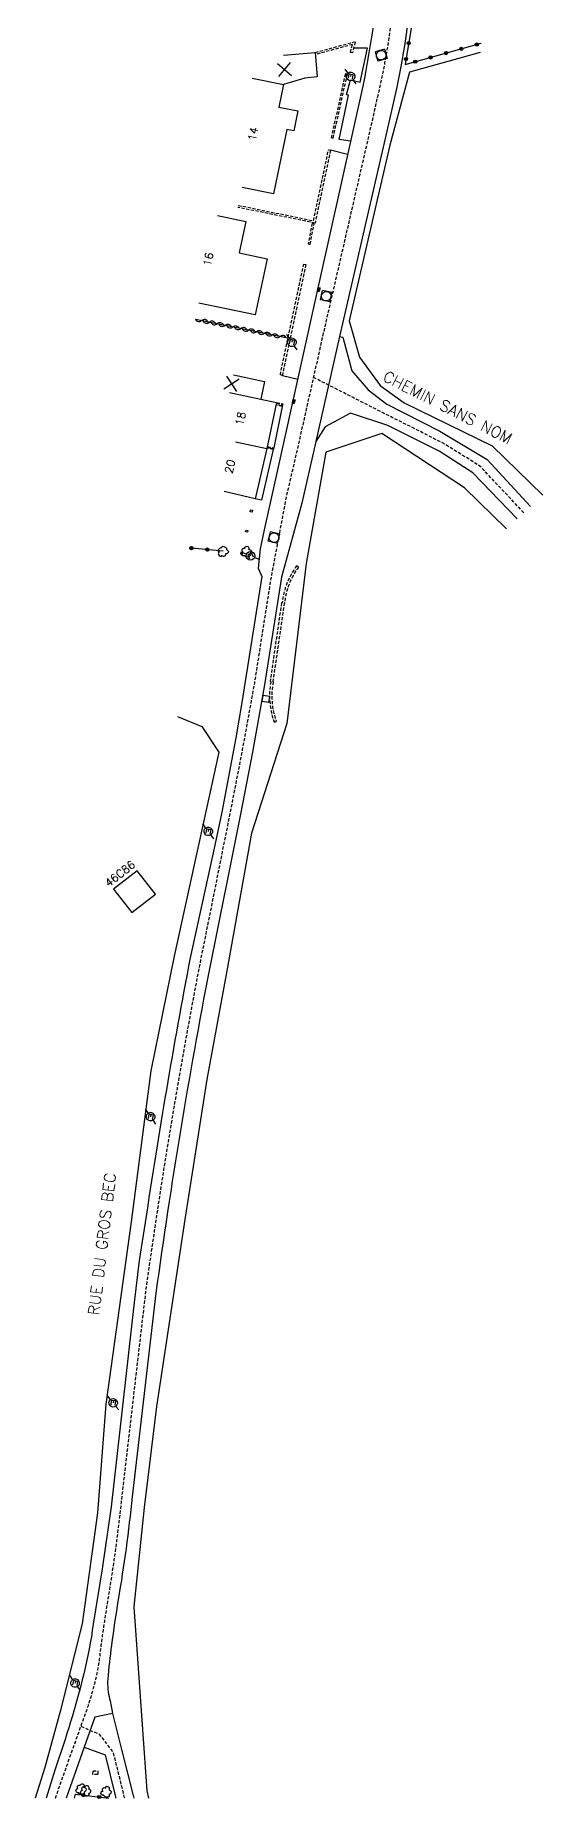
# Model space of a CAD drawing. Header units: millimetres. Extents: x 145000 to 146001, y 128000 to 129000.
# Drawn here: x 145668.1 to 145747.4, y 127999.9 to 128275.3 of the extents above; entities that cross this region are included whole.
import ezdxf
from ezdxf.enums import TextEntityAlignment as Align

# ---------------------------------------------------------------- set-up
doc = ezdxf.new("R2010")
doc.units = ezdxf.units.MM
doc.linetypes.add('DASHED', pattern=[0.75, 0.5, -0.25])
doc.layers.get('0').update_dxf_attribs({"linetype": 'CONTINUOUS'})
for name, color, linetype in [('W0001', 6, 'DASHED'), ('W0008', 7, 'CONTINUOUS'), ('W0100', 7, 'CONTINUOUS'), ('W0112', 1, 'DASHED'), ('W0300', 7, 'CONTINUOUS'), ('W0310', 3, 'CONTINUOUS'), ('W0322', 7, 'CONTINUOUS'), ('W0330', 7, 'CONTINUOUS'), ('W0334', 7, 'CONTINUOUS'), ('W0400', 7, 'CONTINUOUS'), ('W0420', 7, 'CONTINUOUS'), ('W0471', 7, 'CONTINUOUS'), ('W0984', 7, 'CONTINUOUS'), ('W0989', 7, 'CONTINUOUS'), ('W0991', 7, 'CONTINUOUS'), ('W1102', 7, 'CONTINUOUS')]:
    doc.layers.add(name, color=color, linetype=linetype)
doc.styles.get("Standard").update_dxf_attribs({"font": 'romans.shx', "width": 0.85})

# ---------------------------------------------------------------- blocks, each defined once
blk = doc.blocks.new('T420')
for p, q in [((0.75, 0.75), (-0.75, 0.75)), ((-0.75, 0.75), (-0.75, -0.75)), ((0.75, 0.75), (0.75, -0.75)), ((0.75, -0.75), (-0.75, -0.75))]:
    blk.add_line(p, q)
blk.add_ellipse((0, 0), major_axis=(-0.53, 0.53), ratio=1, start_param=3.926991, end_param=10.210176)
blk = doc.blocks.new('T471')
for p, q in [((-0.333334, 0.333334), (-0.333334, -0.333334)), ((-0.333334, 0.333334), (0.333334, 0.333334)), ((-0.333334, 0), (0, 0)), ((0.500001, 0.500001), (1.000002, 1.000002)), ((-0.500001, -0.500001), (-1.000002, -1.000002)), ((-0.333334, -0.333334), (0.333334, -0.333334))]:
    blk.add_line(p, q)
blk.add_ellipse((0, 0), major_axis=(0.471405, 0.471405), ratio=1, start_param=5.4977871438, end_param=11.780972451)
blk = doc.blocks.new('T400')
for p, q in [((-0.15, 0.3), (0.15, 0.3)), ((-0.15, -0.25), (-0.15, 0.3)), ((-0.15, 0.15), (0.15, 0.15)), ((-0.15, 0), (0.15, 0)), ((0.15, 0.3), (0.15, -0.25)), ((-0.15, -0.15), (0.15, -0.15)), ((-0.15, -0.25), (-0.15, -0.3)), ((-0.15, -0.3), (0.15, -0.3)), ((0.15, -0.3), (0.15, -0.25))]:
    blk.add_line(p, q)
blk = doc.blocks.new('T300')
for p, q in [((-0.8, 0.51), (-0.86, 0.34)), ((-0.86, 0.34), (-0.86, 0.17)), ((-0.86, 0.17), (-0.74, 0.06)), ((-0.69, 0.63), (-0.8, 0.51)), ((-0.8, -0.06), (-0.74, 0.06)), ((-0.74, 0.06), (-0.69, 0.11)), ((-0.57, 0.69), (-0.69, 0.63)), ((-0.46, 0.69), (-0.57, 0.69)), ((-0.29, 0.63), (-0.46, 0.69)), ((-0.29, 0.63), (-0.17, 0.74)), ((-0.23, 0.57), (-0.29, 0.63)), ((-0.17, 0.74), (-0.06, 0.8)), ((-0.06, 0.8), (0.06, 0.8)), ((0.06, 0.8), (0.23, 0.74)), ((0.23, 0.74), (0.34, 0.63)), ((0.34, 0.63), (0.4, 0.51)), ((0.46, 0.46), (0.34, 0.46)), ((0.4, 0.51), (0.4, 0.46)), ((0.57, 0.4), (0.46, 0.46)), ((0.57, 0.4), (0.69, 0.29)), ((0.69, 0.29), (0.74, 0.17)), ((0.74, 0.06), (0.69, -0.17)), ((0.74, 0.17), (0.74, 0.06)), ((-0.8, -0.17), (-0.8, -0.06)), ((-0.8, -0.23), (-0.8, -0.17)), ((-0.74, -0.34), (-0.8, -0.23)), ((-0.69, -0.4), (-0.74, -0.34)), ((-0.51, -0.46), (-0.69, -0.4)), ((-0.4, -0.46), (-0.51, -0.46)), ((-0.4, -0.46), (-0.34, -0.46)), ((-0.34, -0.46), (-0.34, -0.4)), ((-0.34, -0.51), (-0.34, -0.46)), ((-0.29, -0.63), (-0.34, -0.51)), ((-0.17, -0.74), (-0.29, -0.63)), ((-0.06, -0.8), (-0.17, -0.74)), ((0.06, -0.8), (-0.06, -0.8)), ((0.17, -0.74), (0.06, -0.8)), ((0.23, -0.69), (0.17, -0.74)), ((0.29, -0.46), (0.23, -0.46)), ((0.29, -0.63), (0.23, -0.69)), ((0.46, -0.4), (0.29, -0.46)), ((0.34, -0.51), (0.29, -0.63)), ((0.34, -0.51), (0.34, -0.46)), ((0.57, -0.34), (0.46, -0.4)), ((0.63, -0.29), (0.57, -0.34)), ((0.69, -0.17), (0.63, -0.29))]:
    blk.add_line(p, q)
blk = doc.blocks.new('t112o')
at = {"color": 0, "linetype": 'Continuous'}
for p, q in [((-0.5, 0.5), (0.5, 0.5)), ((-0.5, -0.5), (-0.5, 0.5)), ((0.5, 0.5), (0.5, -0.5)), ((0.5, -0.5), (-0.5, -0.5))]:
    blk.add_line(p, q, dxfattribs=at)
blk = doc.blocks.new('t322o')
at = {"color": 0, "linetype": 'Continuous'}
for radius in [0.25, 0.15]:
    blk.add_circle((0, 0), radius, dxfattribs=at)
blk = doc.blocks.new('t310o')
at = {"color": 0, "linetype": 'Continuous'}
for centre, start, end in [((-0.5, 0.38), 216.8699, 323.1304), ((0.5, -0.37), 36.8699, 143.1303)]:
    blk.add_arc(centre, 0.625, start, end, dxfattribs=at)
blk = doc.blocks.new('t991o')
at = {"color": 0, "linetype": 'Continuous'}
for p, q in [((-1, 1), (1, -1)), ((-1, -1), (1, 1))]:
    blk.add_line(p, q, dxfattribs=at)

msp = doc.modelspace()

# ---------------------------------------------------------------- linework, layer by layer
at = {"layer": 'W0001', "flags": 128}
msp.add_lwpolyline([(145671.22, 128000), (145674.23, 128008.47), (145676.22, 128014.01, 0.040765), (145678.1, 128021.37, -0.00632), (145678.42, 128024.07, -0.008519), (145679.49, 128031.2, 0.015099), (145681.66, 128047.23), (145685.36, 128079.07, -0.013202), (145693.74, 128129.81), (145698.58, 128153.98), (145700.46, 128163.65), (145702.36, 128174.11), (145704.92, 128190.41), (145707.36, 128203.32), (145709.46, 128212.41), (145713.14, 128228.82), (145720.1, 128259.1), (145722.07, 128267.79, 0.041594), (145724.33, 128284.73), (145730.02, 128356.21), (145731.49, 128374.56)], format="xyb", dxfattribs=at)
for points in [[(145744.42, 128200.75), (145737.56, 128208.04), (145731.91, 128211.54), (145727.83, 128213.64), (145723.82, 128215.64), (145711.58, 128221.86)], [(145682.05, 128000), (145682.04, 128000.07), (145680.28, 128007.15), (145678.17, 128009.88), (145675.21, 128011.21)]]:
    msp.add_lwpolyline(points, dxfattribs=at)
at = {"layer": 'W0008'}
for points in [[(145728.96, 128374.75), (145725.65, 128332.97), (145722.01, 128287.15, -0.03004), (145719.26, 128267.37), (145712.41, 128236.56), (145706.04, 128207.89), (145703.83, 128198.08), (145703.2, 128195.13), (145702.9, 128192.1), (145703.47, 128190.81), (145700.34, 128171.13), (145699.39, 128165.58), (145697.23, 128153.96), (145696.16, 128148.84), (145692.29, 128131.23, 0.010524), (145685.26, 128089.91), (145684.32, 128083.93), (145683.54, 128077.37), (145679.93, 128045.46), (145678.54, 128035.82), (145677.13, 128027.15, -0.027383), (145675.65, 128019.4, -0.024323), (145671.19, 128004.53), (145669.8, 128000)], [(145734.02, 128374.37), (145732.55, 128356.01), (145726.86, 128284.57, -0.041557), (145724.55, 128267.22), (145722.57, 128258.54), (145715.61, 128228.26), (145711.93, 128211.85), (145709.72, 128202.26), (145706.56, 128190.68), (145703.91, 128173.85), (145702.01, 128163.36), (145700.12, 128153.67), (145695.28, 128129.51, 0.013196), (145686.92, 128078.87), (145683.23, 128047.05, -0.015091), (145681.04, 128030.94, 0.008519), (145679.98, 128023.86, 0.012641), (145679.41, 128018.54, 0.085869), (145679.69, 128015.47, -0.035754), (145680.13, 128013.22), (145677.4, 128012.65), (145675.71, 128007.95), (145672.89, 128000)]]:
    msp.add_lwpolyline(points, format="xyb", dxfattribs=at)
for points in [[(145715.61, 128228.26), (145716.12, 128228.18), (145717.52, 128222.92), (145720.1, 128219.92), (145723, 128217.68), (145731.31, 128213.48), (145738.67, 128209.08), (145745.48, 128201.73)], [(145743.36, 128199.77), (145736.46, 128207), (145731.21, 128210.37), (145723.17, 128214.35), (145717.32, 128216.31), (145713.37, 128214.18), (145711.93, 128211.85)], [(145680.13, 128013.22), (145681.55, 128007.56), (145683.38, 128000.39), (145683.47, 128000)], [(145675.71, 128007.95), (145679.02, 128006.74), (145680.59, 128000.17), (145680.63, 128000)]]:
    msp.add_lwpolyline(points, dxfattribs=at)
at = {"layer": 'W0100'}
for points in [[(145706.84, 128272.21), (145711.83, 128272.63), (145712.14, 128268.84), (145710.19, 128268.62), (145706.89, 128267.63), (145706.16, 128264.09), (145709.12, 128263.49), (145708.48, 128260.39), (145707.41, 128260.61), (145705.29, 128250.53), (145700.4, 128251.56)], [(145696.56, 128247.15), (145700.96, 128246.22), (145699.92, 128241.33), (145704.32, 128240.39), (145702.46, 128231.63), (145693.66, 128233.5)], [(145699.03, 128222.26), (145703.92, 128221.22), (145703.34, 128218.49), (145705.79, 128217.97), (145704.28, 128210.8), (145702.45, 128202.93), (145697.58, 128204.06)]]:
    msp.add_lwpolyline(points, dxfattribs=at)
at = {"layer": 'W0112'}
for points in [[(145711.83, 128272.63), (145717.94, 128274.3), (145718.07, 128274.25), (145717.63, 128272.56), (145717.32, 128272.64), (145717.64, 128273.88), (145711.85, 128272.3)], [(145699.8, 128248.75), (145711.55, 128246.36), (145713.88, 128257.42), (145714.19, 128257.36), (145711.8, 128245.99), (145699.74, 128248.43)], [(145705.79, 128217.97), (145706.76, 128217.76), (145706.66, 128217.34), (145705.7, 128217.55)], [(145705.77, 128217.87), (145706.64, 128217.68), (145706.59, 128217.46), (145705.72, 128217.65)], [(145704.34, 128211.09), (145705.33, 128210.88), (145705.26, 128210.62), (145704.28, 128210.83)], [(145704.32, 128210.99), (145705.21, 128210.81), (145705.19, 128210.74), (145704.3, 128210.92)]]:
    msp.add_lwpolyline(points, dxfattribs=at)
for points in [[(145714.63, 128259.26), (145716.84, 128269.21), (145716.53, 128269.28), (145714.32, 128259.33)], [(145711.33, 128245.95), (145710.72, 128242.72), (145711.03, 128242.66), (145711.65, 128245.89)], [(145706.37, 128222.26), (145710.04, 128239.56), (145710.35, 128239.5), (145706.69, 128222.19)], [(145701.67, 128200.89), (145701.73, 128201.19), (145702.04, 128201.12), (145701.97, 128200.82)], [(145701.31, 128197.97), (145701.24, 128197.69), (145700.94, 128197.76), (145701.01, 128198.03)], [(145700.21, 128194.6), (145700.14, 128194.3), (145700.45, 128194.23), (145700.52, 128194.53)], [(145677.85, 128003.66), (145677.08, 128003.69), (145677.1, 128004.26), (145677.87, 128004.23)]]:
    msp.add_lwpolyline(points, close=True, dxfattribs=at)
msp.add_lwpolyline([(145705.74, 128168.13, -0.135468), (145705.25, 128174.31), (145707.02, 128186.59, -0.13521), (145709.2, 128192.23), (145708.92, 128192.44, 0.132582), (145706.66, 128186.65), (145706.55, 128186.66), (145704.77, 128174.38), (145704.88, 128174.36, 0.132746), (145705.42, 128168.01)], format="xyb", close=True, dxfattribs=at)
at = {"layer": 'W0310'}
msp.add_lwpolyline([(145707.54, 128228.01), (145693.12, 128230.95)], dxfattribs=at)
at = {"layer": 'W0310', "flags": 128}
msp.add_lwpolyline([(145735.13, 128204.62), (145741.73, 128198.25)], dxfattribs=at)
at = {"layer": 'W0322'}
for points in [[(145728.04, 128283.95), (145725.87, 128270.75), (145737.77, 128274.07)], [(145697.46, 128194.75), (145692.48, 128195.22)], [(145674.18, 128000), (145674.38, 128000.58), (145679.55, 128000)]]:
    msp.add_lwpolyline(points, dxfattribs=at)
at = {"layer": 'W0330'}
for points in [[(145737.6, 128272.61), (145726.57, 128269.54), (145723.47, 128258.15), (145717.11, 128230.73), (145718.75, 128225.05), (145721.96, 128220.6), (145725.73, 128217.91), (145739.45, 128211.17), (145747.38, 128203.49)], [(145735.13, 128204.62), (145722.23, 128213.11), (145713.47, 128210.21), (145710.42, 128192.79), (145707.37, 128167.83), (145701.84, 128150.72), (145698.01, 128129.22), (145694.87, 128112.21), (145691.44, 128090.36), (145687.04, 128061.13), (145685.08, 128045.38), (145683.47, 128029.84), (145685.52, 128001.11), (145685.79, 128000)], [(145690.32, 128168.91), (145694.12, 128167.34), (145696.78, 128163.33), (145689.76, 128131.5), (145686.13, 128113.58), (145683.08, 128089.97), (145679.08, 128061.54), (145677.79, 128044.55), (145675.42, 128027.19), (145671.95, 128013.5), (145669.56, 128004.79), (145668.07, 128000)]]:
    msp.add_lwpolyline(points, dxfattribs=at)
at = {"layer": 'W0334'}
for points in [[(145717.34, 128258.76), (145715.58, 128259.06), (145717.04, 128265.97), (145716.72, 128266.02), (145717.31, 128268.34), (145718.86, 128267.98), (145720.01, 128273.32), (145717.82, 128273.31)], [(145716.88, 128256.67), (145714.19, 128257.36)], [(145706.69, 128222.19), (145709.08, 128221.58)], [(145706.66, 128217.34), (145705.33, 128210.88)], [(145705.26, 128210.62), (145703.42, 128202.73), (145702.45, 128202.93)]]:
    msp.add_lwpolyline(points, dxfattribs=at)
msp.add_lwpolyline([(145680.32, 128141.96), (145683.19, 128138.29), (145686.86, 128141.16), (145683.99, 128144.83)], close=True, dxfattribs=at)
at = {"layer": 'W1102'}
for p, q in [((145701.99, 128268.64), (145706.89, 128267.63)), ((145698.45, 128219.52), (145703.34, 128218.49)), ((145699.38, 128211.83), (145704.28, 128210.8))]:
    msp.add_line(p, q, dxfattribs=at)

# ---------------------------------------------------------------- block references
at = {"layer": 'W0112', "rotation": 261.327787553783}
msp.add_blockref('t112o', (145704.09, 128171.7), dxfattribs=at)
at = {"layer": 'W0300'}
for p, rotation in [((145697.46, 128194.75), 78.3887812878507), ((145701.04, 128194.52), 293.937259841428), ((145675.22, 128001.25), 283.496228332601), ((145675.93, 128001), 283.496228332601), ((145679.13, 128000.86), 283.496228332601)]:
    msp.add_blockref('T300', p, dxfattribs=dict(at, rotation=rotation))
at = {"layer": 'W0310', "rotation": 168.498931914173}
for p in [(145694.07, 128230.76), (145695.29, 128230.51), (145696.52, 128230.26), (145697.74, 128230.01), (145698.97, 128229.76), (145700.19, 128229.51), (145701.42, 128229.26), (145702.64, 128229.01), (145703.86, 128228.76), (145705.09, 128228.51), (145706.31, 128228.26)]:
    msp.add_blockref('t310o', p, dxfattribs=at)
at = {"layer": 'W0322'}
for p, rotation in [((145726.42, 128274.08), 260.668394976175), ((145726.01, 128271.62), 260.668394976175), ((145729.85, 128271.86), 15.5483817360167), ((145732.26, 128272.53), 15.5483817360167), ((145734.66, 128273.2), 15.5483817360167), ((145737.07, 128273.87), 15.5483817360167), ((145727.44, 128271.19), 15.5483817360167), ((145692.48, 128195.22), 174.511974854039), ((145694.97, 128194.99), 174.511974854039), ((145675.58, 128000.45), 353.5876500692559), ((145678.06, 128000.17), 353.5876500692559)]:
    msp.add_blockref('t322o', p, dxfattribs=dict(at, rotation=rotation))
at = {"layer": 'W0400'}
for p, rotation in [((145712.36, 128235.61), 347.463690467095), ((145708.46, 128218.12), 347.473244561572)]:
    msp.add_blockref('T400', p, dxfattribs=dict(at, rotation=rotation))
at = {"layer": 'W0420'}
for p, rotation in [((145722.13, 128272.21), 15.5483817360168), ((145713.55, 128234.57), 257.463690467095), ((145705.39, 128196.84), 256.273753848602)]:
    msp.add_blockref('T420', p, dxfattribs=dict(at, rotation=rotation))
at = {"layer": 'W0471'}
for p, rotation in [((145717.34, 128268.88), 261.230967658782), ((145708.17, 128227.38), 257.463690467095), ((145701.71, 128194.01), 293.937259841428), ((145695.1, 128150.97), 259.467987533364), ((145686.09, 128106.41), 258.551902300646), ((145680.24, 128061.72), 263.225273063237), ((145674.3, 128017.95), 259.2121317278649)]:
    msp.add_blockref('T471', p, dxfattribs=dict(at, rotation=rotation))
at = {"layer": 'W0991'}
for p, rotation in [((145707.03, 128269.97), 4.754621179226342), ((145698.74, 128220.89), 348.0755723954108)]:
    msp.add_blockref('t991o', p, dxfattribs=dict(at, rotation=rotation))

# ---------------------------------------------------------------- texts
at = {"layer": 'W0984'}
msp.add_text('46C86', height=1.25, rotation=38.0382, dxfattribs=at).set_placement((145681.31, 128144.38), align=Align.MIDDLE)
at = {"layer": 'W0989'}
for s, rotation, p in [('CHEMIN SANS NOM', 333.0601, (145732.53, 128217.2)), ('RUE DU GROS BEC', 83.199, (145678.5, 128086.54))]:
    msp.add_text(s, height=1.75, rotation=rotation, dxfattribs=at).set_placement(p, align=Align.MIDDLE)
at = {"layer": 'W0991'}
for s, rotation, p in [('14', 78.3638, (145702.12, 128259.91)), ('16', 78.0119, (145695.11, 128240.33)), ('18', 78.0965, (145700.15, 128215.44)), ('20', 76.938, (145698.49, 128207.97))]:
    msp.add_text(s, height=1.25, rotation=rotation, dxfattribs=at).set_placement(p, align=Align.MIDDLE)

doc.saveas('drawing.dxf')
